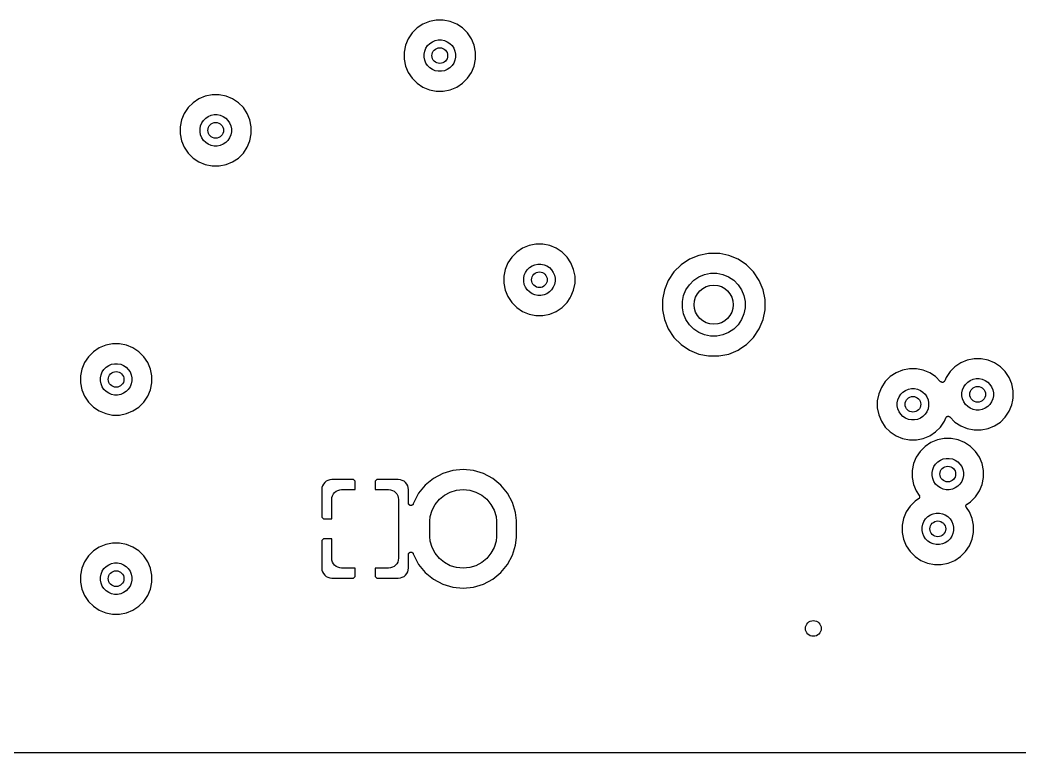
# Model space of a CAD drawing. Extents: x 1 to 139, y -76 to -1.
# Drawn here: x 88.99 to 114.49, y -75.56 to -56.88 of the extents above; entities that cross this region are included whole.
import ezdxf

# ---------------------------------------------------------------- set-up
doc = ezdxf.new("R2010")
doc.units = 0
doc.header["$MEASUREMENT"] = 0
doc.layers.add('BLACK', color=7, linetype='CONTINUOUS')

msp = doc.modelspace()

# ---------------------------------------------------------------- linework, layer by layer
at = {"layer": 'BLACK', "linetype": 'CONTINUOUS'}
for p, q in [((99.1162, -57.0797), (98.9897, -57.2062)), ((99.2649, -56.9803), (99.1162, -57.0797)), ((99.4301, -56.9119), (99.2649, -56.9803)), ((99.6056, -56.877), (99.4301, -56.9119)), ((99.7844, -56.877), (99.6056, -56.877)), ((99.9599, -56.9119), (99.7844, -56.877)), ((100.125, -56.9803), (99.9599, -56.9119)), ((100.274, -57.0797), (100.125, -56.9803)), ((100.4, -57.2062), (100.274, -57.0797)), ((98.8903, -57.3549), (98.8219, -57.5201)), ((98.9897, -57.2062), (98.8903, -57.3549)), ((100.5, -57.3549), (100.4, -57.2062)), ((100.568, -57.5201), (100.5, -57.3549)), ((98.8219, -57.5201), (98.787, -57.6956)), ((99.3104, -57.6683), (99.3405, -57.5955)), ((99.3405, -57.5955), (99.3843, -57.53)), ((99.3843, -57.53), (99.44, -57.4743)), ((99.44, -57.4743), (99.5055, -57.4305)), ((99.5055, -57.4305), (99.5783, -57.4004)), ((99.5783, -57.4004), (99.6556, -57.385)), ((99.6556, -57.385), (99.7344, -57.385)), ((99.7344, -57.385), (99.8117, -57.4004)), ((99.8117, -57.4004), (99.8845, -57.4305)), ((99.8845, -57.4305), (99.95, -57.4743)), ((99.95, -57.4743), (100.006, -57.53)), ((100.006, -57.53), (100.049, -57.5955)), ((100.049, -57.5955), (100.08, -57.6683)), ((100.603, -57.6956), (100.568, -57.5201)), ((98.787, -57.6956), (98.787, -57.8744)), ((98.787, -57.8744), (98.8219, -58.0499)), ((99.295, -57.7456), (99.3104, -57.6683)), ((99.295, -57.8244), (99.295, -57.7456)), ((99.3104, -57.9017), (99.295, -57.8244)), ((100.08, -57.6683), (100.095, -57.7456)), ((100.095, -57.8244), (100.08, -57.9017)), ((100.095, -57.7456), (100.095, -57.8244)), ((100.568, -58.0499), (100.603, -57.8744)), ((100.603, -57.8744), (100.603, -57.6956)), ((98.8219, -58.0499), (98.8903, -58.2151)), ((99.3405, -57.9745), (99.3104, -57.9017)), ((99.3843, -58.04), (99.3405, -57.9745)), ((99.44, -58.0957), (99.3843, -58.04)), ((99.5055, -58.1395), (99.44, -58.0957)), ((99.5783, -58.1696), (99.5055, -58.1395)), ((99.8845, -58.1395), (99.8117, -58.1696)), ((99.95, -58.0957), (99.8845, -58.1395)), ((100.006, -58.04), (99.95, -58.0957)), ((100.049, -57.9745), (100.006, -58.04)), ((100.08, -57.9017), (100.049, -57.9745)), ((100.5, -58.2151), (100.568, -58.0499)), ((98.8903, -58.2151), (98.9897, -58.3638)), ((98.9897, -58.3638), (99.1162, -58.4903)), ((99.6556, -58.185), (99.5783, -58.1696)), ((99.7344, -58.185), (99.6556, -58.185)), ((99.8117, -58.1696), (99.7344, -58.185)), ((100.274, -58.4903), (100.4, -58.3638)), ((100.4, -58.3638), (100.5, -58.2151)), ((99.1162, -58.4903), (99.2649, -58.5897)), ((99.2649, -58.5897), (99.4301, -58.6581)), ((99.9599, -58.6581), (100.125, -58.5897)), ((100.125, -58.5897), (100.274, -58.4903)), ((93.5499, -58.8853), (93.4012, -58.9847)), ((93.7151, -58.8169), (93.5499, -58.8853)), ((93.8906, -58.782), (93.7151, -58.8169)), ((94.0694, -58.782), (93.8906, -58.782)), ((94.2449, -58.8169), (94.0694, -58.782)), ((94.4101, -58.8853), (94.2449, -58.8169)), ((94.5588, -58.9847), (94.4101, -58.8853)), ((99.4301, -58.6581), (99.6056, -58.693)), ((99.6056, -58.693), (99.7844, -58.693)), ((99.7844, -58.693), (99.9599, -58.6581)), ((93.2747, -59.1112), (93.1753, -59.2599)), ((93.4012, -58.9847), (93.2747, -59.1112)), ((94.6853, -59.1112), (94.5588, -58.9847)), ((94.7847, -59.2599), (94.6853, -59.1112)), ((93.1753, -59.2599), (93.1069, -59.4251)), ((93.6693, -59.435), (93.725, -59.3793)), ((93.725, -59.3793), (93.7905, -59.3355)), ((93.7905, -59.3355), (93.8633, -59.3054)), ((93.8633, -59.3054), (93.9406, -59.29)), ((93.9406, -59.29), (94.0194, -59.29)), ((94.0194, -59.29), (94.0967, -59.3054)), ((94.0967, -59.3054), (94.1695, -59.3355)), ((94.1695, -59.3355), (94.235, -59.3793)), ((94.235, -59.3793), (94.2907, -59.435)), ((94.8531, -59.4251), (94.7847, -59.2599)), ((93.1069, -59.4251), (93.072, -59.6006)), ((93.072, -59.6006), (93.072, -59.7794)), ((93.58, -59.6506), (93.5954, -59.5733)), ((93.58, -59.7294), (93.58, -59.6506)), ((93.5954, -59.5733), (93.6255, -59.5005)), ((93.6255, -59.5005), (93.6693, -59.435)), ((94.2907, -59.435), (94.3345, -59.5005)), ((94.3345, -59.5005), (94.3646, -59.5733)), ((94.3646, -59.5733), (94.38, -59.6506)), ((94.38, -59.6506), (94.38, -59.7294)), ((94.888, -59.6006), (94.8531, -59.4251)), ((94.888, -59.7794), (94.888, -59.6006)), ((93.072, -59.7794), (93.1069, -59.9549)), ((93.5954, -59.8067), (93.58, -59.7294)), ((93.6255, -59.8795), (93.5954, -59.8067)), ((93.6693, -59.945), (93.6255, -59.8795)), ((94.3345, -59.8795), (94.2907, -59.945)), ((94.3646, -59.8067), (94.3345, -59.8795)), ((94.38, -59.7294), (94.3646, -59.8067)), ((94.8531, -59.9549), (94.888, -59.7794)), ((93.1069, -59.9549), (93.1753, -60.1201)), ((93.1753, -60.1201), (93.2747, -60.2688)), ((93.725, -60.0007), (93.6693, -59.945)), ((93.7905, -60.0445), (93.725, -60.0007)), ((93.8633, -60.0746), (93.7905, -60.0445)), ((93.9406, -60.09), (93.8633, -60.0746)), ((94.0194, -60.09), (93.9406, -60.09)), ((94.0967, -60.0746), (94.0194, -60.09)), ((94.1695, -60.0445), (94.0967, -60.0746)), ((94.235, -60.0007), (94.1695, -60.0445)), ((94.2907, -59.945), (94.235, -60.0007)), ((94.6853, -60.2688), (94.7847, -60.1201)), ((94.7847, -60.1201), (94.8531, -59.9549)), ((93.2747, -60.2688), (93.4012, -60.3953)), ((93.4012, -60.3953), (93.5499, -60.4947)), ((94.4101, -60.4947), (94.5588, -60.3953)), ((94.5588, -60.3953), (94.6853, -60.2688)), ((93.5499, -60.4947), (93.7151, -60.5631)), ((93.7151, -60.5631), (93.8906, -60.598)), ((93.8906, -60.598), (94.0694, -60.598)), ((94.0694, -60.598), (94.2449, -60.5631)), ((94.2449, -60.5631), (94.4101, -60.4947)), ((101.805, -62.6953), (101.656, -62.7947)), ((101.97, -62.6269), (101.805, -62.6953)), ((102.146, -62.592), (101.97, -62.6269)), ((102.324, -62.592), (102.146, -62.592)), ((102.5, -62.6269), (102.324, -62.592)), ((102.665, -62.6953), (102.5, -62.6269)), ((102.814, -62.7947), (102.665, -62.6953)), ((101.53, -62.9212), (101.43, -63.0699)), ((101.656, -62.7947), (101.53, -62.9212)), ((102.94, -62.9212), (102.814, -62.7947)), ((103.04, -63.0699), (102.94, -62.9212)), ((106.06, -62.9759), (105.846, -63.119)), ((106.298, -62.8773), (106.06, -62.9759)), ((106.551, -62.827), (106.298, -62.8773)), ((106.809, -62.827), (106.551, -62.827)), ((106.832, -62.8316), (106.809, -62.827)), ((107.062, -62.8773), (106.832, -62.8316)), ((107.3, -62.9759), (107.062, -62.8773)), ((107.514, -63.119), (107.3, -62.9759)), ((101.362, -63.2351), (101.327, -63.4106)), ((101.43, -63.0699), (101.362, -63.2351)), ((101.924, -63.245), (101.98, -63.1893)), ((101.98, -63.1893), (102.046, -63.1455)), ((102.046, -63.1455), (102.118, -63.1154)), ((102.118, -63.1154), (102.196, -63.1)), ((102.196, -63.1), (102.274, -63.1)), ((102.274, -63.1), (102.352, -63.1154)), ((102.352, -63.1154), (102.424, -63.1455)), ((102.424, -63.1455), (102.49, -63.1893)), ((102.49, -63.1893), (102.546, -63.245)), ((103.108, -63.2351), (103.04, -63.0699)), ((103.143, -63.4106), (103.108, -63.2351)), ((105.846, -63.119), (105.664, -63.3012)), ((107.696, -63.3012), (107.514, -63.119)), ((101.327, -63.4106), (101.327, -63.5894)), ((101.835, -63.4606), (101.85, -63.3833)), ((101.835, -63.5394), (101.835, -63.4606)), ((101.85, -63.3833), (101.881, -63.3105)), ((101.881, -63.3105), (101.924, -63.245)), ((102.546, -63.245), (102.589, -63.3105)), ((102.589, -63.3105), (102.62, -63.3833)), ((102.62, -63.3833), (102.635, -63.4606)), ((102.635, -63.4606), (102.635, -63.5394)), ((103.143, -63.5894), (103.143, -63.4106)), ((105.664, -63.3012), (105.521, -63.5154)), ((106.17, -63.5136), (106.301, -63.426)), ((106.301, -63.426), (106.447, -63.3657)), ((106.447, -63.3657), (106.601, -63.335)), ((106.601, -63.335), (106.759, -63.335)), ((106.759, -63.335), (106.913, -63.3657)), ((106.913, -63.3657), (107.059, -63.426)), ((107.059, -63.426), (107.19, -63.5136)), ((107.839, -63.5154), (107.696, -63.3012)), ((101.327, -63.5894), (101.362, -63.7649)), ((101.85, -63.6167), (101.835, -63.5394)), ((101.881, -63.6895), (101.85, -63.6167)), ((101.924, -63.755), (101.881, -63.6895)), ((102.589, -63.6895), (102.546, -63.755)), ((102.62, -63.6167), (102.589, -63.6895)), ((102.635, -63.5394), (102.62, -63.6167)), ((103.108, -63.7649), (103.143, -63.5894)), ((105.422, -63.7535), (105.372, -64.0062)), ((105.521, -63.5154), (105.422, -63.7535)), ((105.971, -63.7561), (106.059, -63.625)), ((106.059, -63.625), (106.17, -63.5136)), ((107.19, -63.5136), (107.301, -63.625)), ((107.301, -63.625), (107.389, -63.7561)), ((107.938, -63.7535), (107.839, -63.5154)), ((107.988, -64.0062), (107.938, -63.7535)), ((101.362, -63.7649), (101.43, -63.9301)), ((101.43, -63.9301), (101.53, -64.0788)), ((101.98, -63.8107), (101.924, -63.755)), ((102.046, -63.8545), (101.98, -63.8107)), ((102.118, -63.8846), (102.046, -63.8545)), ((102.196, -63.9), (102.118, -63.8846)), ((102.274, -63.9), (102.196, -63.9)), ((102.352, -63.8846), (102.274, -63.9)), ((102.424, -63.8545), (102.352, -63.8846)), ((102.49, -63.8107), (102.424, -63.8545)), ((102.546, -63.755), (102.49, -63.8107)), ((102.94, -64.0788), (103.017, -63.9646)), ((103.017, -63.9646), (103.04, -63.9301)), ((103.04, -63.9301), (103.108, -63.7649)), ((105.372, -64.0062), (105.372, -64.2638)), ((105.88, -64.0562), (105.911, -63.9016)), ((105.911, -63.9016), (105.971, -63.7561)), ((107.389, -63.7561), (107.449, -63.9016)), ((107.449, -63.9016), (107.48, -64.0562)), ((107.988, -64.2638), (107.988, -64.0062)), ((101.53, -64.0788), (101.656, -64.2053)), ((101.656, -64.2053), (101.805, -64.3047)), ((102.665, -64.3047), (102.814, -64.2053)), ((102.814, -64.2053), (102.94, -64.0788)), ((105.88, -64.2138), (105.88, -64.0562)), ((105.911, -64.3684), (105.88, -64.2138)), ((107.48, -64.2138), (107.449, -64.3684)), ((107.48, -64.0562), (107.48, -64.2138)), ((101.805, -64.3047), (101.97, -64.3731)), ((101.97, -64.3731), (102.146, -64.408)), ((102.146, -64.408), (102.324, -64.408)), ((102.324, -64.408), (102.5, -64.3731)), ((102.5, -64.3731), (102.665, -64.3047)), ((105.372, -64.2638), (105.422, -64.5165)), ((105.422, -64.5165), (105.521, -64.7546)), ((105.971, -64.5139), (105.911, -64.3684)), ((106.059, -64.645), (105.971, -64.5139)), ((107.389, -64.5139), (107.301, -64.645)), ((107.449, -64.3684), (107.389, -64.5139)), ((107.839, -64.7546), (107.938, -64.5165)), ((107.938, -64.5165), (107.988, -64.2638)), ((105.521, -64.7546), (105.664, -64.9688)), ((106.17, -64.7564), (106.059, -64.645)), ((106.301, -64.844), (106.17, -64.7564)), ((107.19, -64.7564), (107.059, -64.844)), ((107.301, -64.645), (107.19, -64.7564)), ((107.696, -64.9688), (107.839, -64.7546)), ((105.664, -64.9688), (105.846, -65.151)), ((106.447, -64.9043), (106.301, -64.844)), ((106.601, -64.935), (106.447, -64.9043)), ((106.759, -64.935), (106.601, -64.935)), ((106.913, -64.9043), (106.759, -64.935)), ((107.059, -64.844), (106.913, -64.9043)), ((107.514, -65.151), (107.696, -64.9688)), ((91.0099, -65.2353), (90.8612, -65.3347)), ((91.1751, -65.1669), (91.0099, -65.2353)), ((91.3506, -65.132), (91.1751, -65.1669)), ((91.5294, -65.132), (91.3506, -65.132)), ((91.7049, -65.1669), (91.5294, -65.132)), ((91.8701, -65.2353), (91.7049, -65.1669)), ((92.0188, -65.3347), (91.8701, -65.2353)), ((105.846, -65.151), (106.06, -65.2941)), ((107.3, -65.2941), (107.371, -65.2467)), ((107.371, -65.2466), (107.514, -65.151)), ((107.371, -65.2467), (107.371, -65.2466)), ((90.7347, -65.4612), (90.6353, -65.6099)), ((90.8612, -65.3347), (90.7347, -65.4612)), ((92.1453, -65.4612), (92.0188, -65.3347)), ((92.2447, -65.6099), (92.1453, -65.4612)), ((106.06, -65.2941), (106.298, -65.3927)), ((106.298, -65.3927), (106.551, -65.443)), ((106.551, -65.443), (106.809, -65.443)), ((106.809, -65.443), (107.062, -65.3927)), ((107.062, -65.3927), (107.3, -65.2941)), ((113.322, -65.513), (113.146, -65.5479)), ((113.5, -65.513), (113.322, -65.513)), ((113.676, -65.5479), (113.5, -65.513)), ((90.5669, -65.7751), (90.532, -65.9506)), ((90.6353, -65.6099), (90.5669, -65.7751)), ((91.0855, -65.8505), (91.1293, -65.785)), ((91.1293, -65.785), (91.185, -65.7293)), ((91.185, -65.7293), (91.2505, -65.6855)), ((91.2505, -65.6855), (91.3233, -65.6554)), ((91.3233, -65.6554), (91.4006, -65.64)), ((91.4006, -65.64), (91.4794, -65.64)), ((91.4794, -65.64), (91.5567, -65.6554)), ((91.5567, -65.6554), (91.6295, -65.6855)), ((91.6295, -65.6855), (91.695, -65.7293)), ((91.695, -65.7293), (91.7507, -65.785)), ((91.7507, -65.785), (91.7945, -65.8505)), ((92.3131, -65.7751), (92.2447, -65.6099)), ((92.348, -65.9506), (92.3131, -65.7751)), ((111.671, -65.767), (111.495, -65.8019)), ((111.849, -65.767), (111.671, -65.767)), ((112.025, -65.8019), (111.849, -65.767)), ((112.832, -65.7157), (112.706, -65.8422)), ((112.981, -65.6163), (112.832, -65.7157)), ((113.146, -65.5479), (112.981, -65.6163)), ((113.841, -65.6163), (113.676, -65.5479)), ((113.99, -65.7157), (113.841, -65.6163)), ((114.116, -65.8422), (113.99, -65.7157)), ((90.532, -65.9506), (90.532, -66.1294)), ((91.04, -66.0006), (91.0554, -65.9233)), ((91.04, -66.0794), (91.04, -66.0006)), ((91.0554, -65.9233), (91.0855, -65.8505)), ((91.7945, -65.8505), (91.8246, -65.9233)), ((91.8246, -65.9233), (91.84, -66.0006)), ((91.84, -66.0006), (91.84, -66.0794)), ((92.348, -66.1294), (92.348, -65.9506)), ((111.181, -65.9697), (111.055, -66.0962)), ((111.33, -65.8703), (111.181, -65.9697)), ((111.495, -65.8019), (111.33, -65.8703)), ((112.19, -65.8703), (112.025, -65.8019)), ((112.339, -65.9697), (112.19, -65.8703)), ((112.467, -66.0979), (112.339, -65.9697)), ((112.606, -65.9909), (112.571, -66.0773)), ((112.706, -65.8422), (112.606, -65.9909)), ((113.222, -66.0665), (113.294, -66.0364)), ((113.294, -66.0364), (113.372, -66.021)), ((113.372, -66.021), (113.45, -66.021)), ((113.45, -66.021), (113.528, -66.0364)), ((113.528, -66.0364), (113.6, -66.0665)), ((114.216, -65.9909), (114.116, -65.8422)), ((114.284, -66.1561), (114.216, -65.9909)), ((90.532, -66.1294), (90.5669, -66.3049)), ((91.0554, -66.1567), (91.04, -66.0794)), ((91.0855, -66.2295), (91.0554, -66.1567)), ((91.1293, -66.295), (91.0855, -66.2295)), ((91.185, -66.3507), (91.1293, -66.295)), ((91.7507, -66.295), (91.695, -66.3507)), ((91.7945, -66.2295), (91.7507, -66.295)), ((91.8246, -66.1567), (91.7945, -66.2295)), ((91.84, -66.0794), (91.8246, -66.1567)), ((92.3131, -66.3049), (92.348, -66.1294)), ((110.955, -66.2449), (110.887, -66.4101)), ((111.055, -66.0962), (110.955, -66.2449)), ((111.571, -66.3205), (111.643, -66.2904)), ((111.643, -66.2904), (111.721, -66.275)), ((111.721, -66.275), (111.799, -66.275)), ((111.799, -66.275), (111.877, -66.2904)), ((111.877, -66.2904), (111.949, -66.3205)), ((112.472, -66.1018), (112.467, -66.0979)), ((112.476, -66.1056), (112.472, -66.1018)), ((112.477, -66.1058), (112.476, -66.1056)), ((112.476, -66.1056), (112.476, -66.1056)), ((112.482, -66.1087), (112.477, -66.1058)), ((112.487, -66.1115), (112.482, -66.1087)), ((112.487, -66.1116), (112.487, -66.1115)), ((112.487, -66.1115), (112.487, -66.1115)), ((112.493, -66.1134), (112.487, -66.1116)), ((112.499, -66.1152), (112.493, -66.1134)), ((112.505, -66.1158), (112.499, -66.1152)), ((112.499, -66.1152), (112.499, -66.1152)), ((112.499, -66.1152), (112.499, -66.1152)), ((112.511, -66.1165), (112.505, -66.1158)), ((112.512, -66.1165), (112.511, -66.1165)), ((112.518, -66.1159), (112.512, -66.1165)), ((112.512, -66.1165), (112.512, -66.1165)), ((112.524, -66.1154), (112.518, -66.1159)), ((112.53, -66.1136), (112.524, -66.1153)), ((112.524, -66.1153), (112.524, -66.1153)), ((112.524, -66.1153), (112.524, -66.1154)), ((112.536, -66.1119), (112.53, -66.1136)), ((112.541, -66.109), (112.536, -66.1118)), ((112.536, -66.1118), (112.536, -66.1118)), ((112.536, -66.1118), (112.536, -66.1119)), ((112.547, -66.1062), (112.541, -66.109)), ((112.552, -66.1022), (112.547, -66.106)), ((112.547, -66.106), (112.547, -66.1061)), ((112.547, -66.1061), (112.547, -66.1062)), ((112.556, -66.0984), (112.552, -66.1022)), ((112.56, -66.0935), (112.556, -66.0982)), ((112.556, -66.0982), (112.556, -66.0983)), ((112.556, -66.0983), (112.556, -66.0984)), ((112.564, -66.0889), (112.56, -66.0935)), ((112.567, -66.0834), (112.564, -66.0887)), ((112.564, -66.0887), (112.564, -66.0888)), ((112.564, -66.0888), (112.564, -66.0889)), ((112.57, -66.0781), (112.567, -66.0834)), ((112.571, -66.0773), (112.57, -66.0778)), ((112.57, -66.0778), (112.57, -66.0778)), ((112.57, -66.0778), (112.57, -66.0778)), ((112.57, -66.0778), (112.57, -66.0781)), ((113.026, -66.3043), (113.057, -66.2315)), ((113.057, -66.2315), (113.1, -66.166)), ((113.1, -66.166), (113.156, -66.1103)), ((113.156, -66.1103), (113.222, -66.0665)), ((113.6, -66.0665), (113.666, -66.1103)), ((113.666, -66.1103), (113.722, -66.166)), ((113.722, -66.166), (113.765, -66.2315)), ((113.765, -66.2315), (113.796, -66.3043)), ((114.319, -66.3316), (114.284, -66.1561)), ((90.5669, -66.3049), (90.6353, -66.4701)), ((90.6353, -66.4701), (90.7347, -66.6188)), ((91.2505, -66.3945), (91.185, -66.3507)), ((91.3233, -66.4246), (91.2505, -66.3945)), ((91.4006, -66.44), (91.3233, -66.4246)), ((91.4794, -66.44), (91.4006, -66.44)), ((91.5567, -66.4246), (91.4794, -66.44)), ((91.6295, -66.3945), (91.5567, -66.4246)), ((91.695, -66.3507), (91.6295, -66.3945)), ((92.1453, -66.6188), (92.1953, -66.544)), ((92.1953, -66.544), (92.2447, -66.4701)), ((92.1953, -66.544), (92.1953, -66.544)), ((92.2447, -66.4701), (92.3131, -66.3049)), ((110.887, -66.4101), (110.852, -66.5856)), ((111.36, -66.6356), (111.375, -66.5583)), ((111.375, -66.5583), (111.406, -66.4855)), ((111.406, -66.4855), (111.449, -66.42)), ((111.449, -66.42), (111.505, -66.3643)), ((111.505, -66.3643), (111.571, -66.3205)), ((111.949, -66.3205), (112.015, -66.3643)), ((112.015, -66.3643), (112.071, -66.42)), ((112.071, -66.42), (112.114, -66.4855)), ((112.114, -66.4855), (112.145, -66.5583)), ((112.145, -66.5583), (112.16, -66.6356)), ((113.011, -66.3816), (113.026, -66.3043)), ((113.011, -66.4604), (113.011, -66.3816)), ((113.026, -66.5377), (113.011, -66.4604)), ((113.057, -66.6105), (113.026, -66.5377)), ((113.796, -66.5377), (113.765, -66.6105)), ((113.796, -66.3043), (113.811, -66.3816)), ((113.811, -66.4604), (113.796, -66.5377)), ((113.811, -66.3816), (113.811, -66.4604)), ((114.308, -66.5669), (114.319, -66.5104)), ((114.319, -66.5104), (114.319, -66.3316)), ((90.7347, -66.6188), (90.8612, -66.7453)), ((90.8612, -66.7453), (91.0099, -66.8447)), ((91.8701, -66.8447), (92.0188, -66.7453)), ((92.0188, -66.7453), (92.1453, -66.6188)), ((110.852, -66.5856), (110.852, -66.7644)), ((110.852, -66.7644), (110.887, -66.9399)), ((111.36, -66.7144), (111.36, -66.6356)), ((111.375, -66.7917), (111.36, -66.7144)), ((111.406, -66.8645), (111.375, -66.7917)), ((112.145, -66.7917), (112.114, -66.8645)), ((112.16, -66.7144), (112.145, -66.7917)), ((112.16, -66.6356), (112.16, -66.7144)), ((113.1, -66.676), (113.057, -66.6105)), ((113.156, -66.7317), (113.1, -66.676)), ((113.222, -66.7755), (113.156, -66.7317)), ((113.294, -66.8056), (113.222, -66.7755)), ((113.372, -66.821), (113.294, -66.8056)), ((113.528, -66.8056), (113.45, -66.821)), ((113.6, -66.7755), (113.528, -66.8056)), ((113.666, -66.7317), (113.6, -66.7755)), ((113.722, -66.676), (113.666, -66.7317)), ((113.765, -66.6105), (113.722, -66.676)), ((114.216, -66.8511), (114.284, -66.6859)), ((114.284, -66.6859), (114.308, -66.5669)), ((114.308, -66.5669), (114.308, -66.5669)), ((91.0099, -66.8447), (91.1751, -66.9131)), ((91.1751, -66.9131), (91.3506, -66.948)), ((91.3506, -66.948), (91.5294, -66.948)), ((91.5294, -66.948), (91.7049, -66.9131)), ((91.7049, -66.9131), (91.8701, -66.8447)), ((110.887, -66.9399), (110.955, -67.1051)), ((111.449, -66.93), (111.406, -66.8645)), ((111.505, -66.9857), (111.449, -66.93)), ((111.571, -67.0295), (111.505, -66.9857)), ((111.643, -67.0596), (111.571, -67.0295)), ((111.721, -67.075), (111.643, -67.0596)), ((111.877, -67.0596), (111.799, -67.075)), ((111.949, -67.0295), (111.877, -67.0596)), ((112.015, -66.9857), (111.949, -67.0295)), ((112.071, -66.93), (112.015, -66.9857)), ((112.114, -66.8645), (112.071, -66.93)), ((112.565, -67.1051), (112.6, -67.0187)), ((112.6, -67.0187), (112.601, -67.0182)), ((112.601, -67.0179), (112.604, -67.0126)), ((112.601, -67.0182), (112.601, -67.0179)), ((112.601, -67.0182), (112.601, -67.0182)), ((112.601, -67.0182), (112.601, -67.0182)), ((112.604, -67.0126), (112.607, -67.0073)), ((112.607, -67.007), (112.611, -67.0024)), ((112.607, -67.0072), (112.607, -67.007)), ((112.607, -67.0073), (112.607, -67.0072)), ((112.611, -67.0024), (112.615, -66.9978)), ((112.615, -66.9976), (112.619, -66.9938)), ((112.615, -66.9977), (112.615, -66.9976)), ((112.615, -66.9978), (112.615, -66.9977)), ((112.619, -66.9938), (112.624, -66.99)), ((112.624, -66.9898), (112.63, -66.987)), ((112.624, -66.9899), (112.624, -66.9898)), ((112.624, -66.99), (112.624, -66.9899)), ((112.63, -66.987), (112.635, -66.9842)), ((112.635, -66.9841), (112.641, -66.9824)), ((112.635, -66.9842), (112.635, -66.9841)), ((112.635, -66.9842), (112.635, -66.9842)), ((112.641, -66.9824), (112.647, -66.9807)), ((112.647, -66.9806), (112.653, -66.9801)), ((112.647, -66.9807), (112.647, -66.9806)), ((112.647, -66.9807), (112.647, -66.9807)), ((112.653, -66.9801), (112.659, -66.9795)), ((112.659, -66.9795), (112.659, -66.9795)), ((112.659, -66.9795), (112.66, -66.9795)), ((112.66, -66.9795), (112.666, -66.9802)), ((112.666, -66.9802), (112.672, -66.9808)), ((112.672, -66.9808), (112.672, -66.9808)), ((112.672, -66.9808), (112.672, -66.9808)), ((112.672, -66.9808), (112.678, -66.9826)), ((112.678, -66.9826), (112.684, -66.9844)), ((112.684, -66.9844), (112.684, -66.9845)), ((112.684, -66.9845), (112.684, -66.9845)), ((112.684, -66.9845), (112.689, -66.9873)), ((112.689, -66.9873), (112.694, -66.9902)), ((112.694, -66.9902), (112.695, -66.9904)), ((112.695, -66.9904), (112.695, -66.9904)), ((112.695, -66.9904), (112.699, -66.9943)), ((112.699, -66.9943), (112.704, -66.9981)), ((112.704, -66.9981), (112.832, -67.1263)), ((113.45, -66.821), (113.372, -66.821)), ((113.99, -67.1263), (114.116, -66.9998)), ((114.116, -66.9998), (114.216, -66.8511)), ((110.955, -67.1051), (111.055, -67.2538)), ((111.055, -67.2538), (111.181, -67.3803)), ((111.799, -67.075), (111.721, -67.075)), ((112.339, -67.3803), (112.465, -67.2538)), ((112.465, -67.2538), (112.565, -67.1051)), ((112.832, -67.1263), (112.981, -67.2257)), ((112.981, -67.2257), (113.146, -67.2941)), ((113.146, -67.2941), (113.322, -67.329)), ((113.5, -67.329), (113.676, -67.2941)), ((113.676, -67.2941), (113.841, -67.2257)), ((113.841, -67.2257), (113.99, -67.1263)), ((111.181, -67.3803), (111.33, -67.4797)), ((111.33, -67.4797), (111.495, -67.5481)), ((111.495, -67.5481), (111.671, -67.583)), ((111.849, -67.583), (112.025, -67.5481)), ((112.025, -67.5481), (112.19, -67.4797)), ((112.19, -67.4797), (112.339, -67.3803)), ((112.56, -67.545), (112.384, -67.5799)), ((112.738, -67.545), (112.56, -67.545)), ((112.914, -67.5799), (112.738, -67.545)), ((113.322, -67.329), (113.5, -67.329)), ((111.671, -67.583), (111.849, -67.583)), ((112.07, -67.7477), (111.944, -67.8742)), ((112.219, -67.6483), (112.07, -67.7477)), ((112.384, -67.5799), (112.219, -67.6483)), ((113.079, -67.6483), (112.914, -67.5799)), ((113.228, -67.7477), (113.079, -67.6483)), ((113.354, -67.8742), (113.228, -67.7477)), ((111.844, -68.0229), (111.776, -68.1881)), ((111.944, -67.8742), (111.844, -68.0229)), ((112.46, -68.0985), (112.532, -68.0684)), ((112.532, -68.0684), (112.61, -68.053)), ((112.61, -68.053), (112.688, -68.053)), ((112.688, -68.053), (112.766, -68.0684)), ((112.766, -68.0684), (112.838, -68.0985)), ((113.454, -68.0229), (113.354, -67.8742)), ((113.522, -68.1881), (113.454, -68.0229)), ((100.29, -68.3354), (100.024, -68.3616)), ((100.556, -68.3616), (100.29, -68.3354)), ((111.776, -68.1881), (111.741, -68.3636)), ((112.249, -68.4136), (112.264, -68.3363)), ((112.264, -68.3363), (112.295, -68.2635)), ((112.295, -68.2635), (112.338, -68.198)), ((112.338, -68.198), (112.394, -68.1423)), ((112.394, -68.1423), (112.46, -68.0985)), ((112.838, -68.0985), (112.904, -68.1423)), ((112.904, -68.1423), (112.96, -68.198)), ((112.96, -68.198), (113.003, -68.2635)), ((113.003, -68.2635), (113.034, -68.3363)), ((113.034, -68.3363), (113.049, -68.4136)), ((113.557, -68.3636), (113.522, -68.1881)), ((96.943, -68.5945), (96.8902, -68.5997)), ((97.4938, -68.5959), (96.943, -68.5945)), ((97.536, -68.6382), (97.4938, -68.5959)), ((98.0862, -68.5959), (98.044, -68.6382)), ((98.637, -68.5945), (98.0862, -68.5959)), ((98.6898, -68.5997), (98.637, -68.5945)), ((99.5319, -68.5654), (99.3251, -68.7351)), ((99.7678, -68.4393), (99.5319, -68.5654)), ((100.024, -68.3616), (99.7678, -68.4393)), ((100.812, -68.4393), (100.556, -68.3616)), ((101.048, -68.5654), (100.812, -68.4393)), ((101.255, -68.7351), (101.048, -68.5654)), ((111.741, -68.3636), (111.741, -68.5424)), ((111.741, -68.5424), (111.776, -68.7179)), ((112.249, -68.4924), (112.249, -68.4136)), ((112.264, -68.5697), (112.249, -68.4924)), ((112.295, -68.6425), (112.264, -68.5697)), ((113.034, -68.5697), (113.003, -68.6425)), ((113.049, -68.4924), (113.034, -68.5697)), ((113.049, -68.4136), (113.049, -68.4924)), ((113.522, -68.7179), (113.557, -68.5424)), ((113.557, -68.5424), (113.557, -68.3636)), ((96.6897, -68.8002), (96.6845, -68.853)), ((96.6845, -68.853), (96.6859, -69.5538)), ((96.7042, -68.7523), (96.6897, -68.8002)), ((96.7278, -68.7082), (96.7042, -68.7523)), ((96.7595, -68.6695), (96.7278, -68.7082)), ((96.7982, -68.6378), (96.7595, -68.6695)), ((96.8423, -68.6142), (96.7982, -68.6378)), ((96.8902, -68.5997), (96.8423, -68.6142)), ((97.1412, -68.8548), (97.19, -68.85)), ((97.19, -68.85), (97.536, -68.85)), ((97.536, -68.85), (97.536, -68.6382)), ((98.044, -68.6382), (98.044, -68.85)), ((98.044, -68.85), (98.39, -68.85)), ((98.39, -68.85), (98.4388, -68.8548)), ((98.7377, -68.6142), (98.6898, -68.5997)), ((98.7818, -68.6378), (98.7377, -68.6142)), ((98.8205, -68.6695), (98.7818, -68.6378)), ((98.8522, -68.7082), (98.8205, -68.6695)), ((98.8758, -68.7523), (98.8522, -68.7082)), ((98.8903, -68.8002), (98.8758, -68.7523)), ((98.8955, -68.853), (98.8903, -68.8002)), ((98.8948, -69.1929), (98.8955, -68.853)), ((99.3251, -68.7351), (99.1554, -68.9419)), ((100.123, -68.8623), (100.29, -68.8459)), ((100.29, -68.8459), (100.457, -68.8623)), ((101.425, -68.9419), (101.255, -68.7351)), ((111.776, -68.7179), (111.844, -68.8831)), ((112.338, -68.708), (112.295, -68.6425)), ((112.394, -68.7637), (112.338, -68.708)), ((112.46, -68.8075), (112.394, -68.7637)), ((112.532, -68.8376), (112.46, -68.8075)), ((112.61, -68.853), (112.532, -68.8376)), ((112.688, -68.853), (112.61, -68.853)), ((112.766, -68.8376), (112.688, -68.853)), ((112.838, -68.8075), (112.766, -68.8376)), ((112.904, -68.7637), (112.838, -68.8075)), ((112.96, -68.708), (112.904, -68.7637)), ((113.003, -68.6425), (112.96, -68.708)), ((113.454, -68.8831), (113.522, -68.7179)), ((96.94, -69.1), (96.9448, -69.0512)), ((96.94, -69.596), (96.94, -69.1)), ((96.9448, -69.0512), (96.959, -69.0043)), ((96.959, -69.0043), (96.9821, -68.9611)), ((96.9821, -68.9611), (97.0132, -68.9232)), ((97.0132, -68.9232), (97.0511, -68.8921)), ((97.0511, -68.8921), (97.0943, -68.869)), ((97.0943, -68.869), (97.1412, -68.8548)), ((98.4388, -68.8548), (98.4857, -68.869)), ((98.4857, -68.869), (98.5289, -68.8921)), ((98.5289, -68.8921), (98.5668, -68.9232)), ((98.5668, -68.9232), (98.5979, -68.9611)), ((98.5979, -68.9611), (98.621, -69.0043)), ((98.621, -69.0043), (98.6352, -69.0512)), ((98.6352, -69.0512), (98.64, -69.1)), ((98.64, -69.1), (98.64, -70.6)), ((99.1554, -68.9419), (99.0293, -69.1778)), ((99.5798, -69.2255), (99.6861, -69.0961)), ((99.6861, -69.0961), (99.8155, -68.9898)), ((99.8155, -68.9898), (99.9631, -68.9109)), ((99.9631, -68.9109), (100.123, -68.8623)), ((100.457, -68.8623), (100.617, -68.9109)), ((100.617, -68.9109), (100.765, -68.9898)), ((100.765, -68.9898), (100.894, -69.0961)), ((100.894, -69.0961), (101, -69.2255)), ((101.551, -69.1778), (101.425, -68.9419)), ((111.904, -69.0862), (111.816, -69.1447)), ((111.844, -68.8831), (111.921, -68.9982)), ((111.908, -69.0824), (111.904, -69.0862)), ((111.913, -69.0787), (111.908, -69.0824)), ((111.917, -69.0737), (111.913, -69.0784)), ((111.913, -69.0784), (111.913, -69.0785)), ((111.913, -69.0785), (111.913, -69.0787)), ((111.921, -69.0692), (111.917, -69.0737)), ((111.921, -68.9982), (111.921, -68.9985)), ((111.921, -68.9985), (111.921, -68.9985)), ((111.921, -68.9985), (111.921, -68.9985)), ((111.921, -68.9985), (111.922, -68.9989)), ((111.924, -69.0636), (111.921, -69.0688)), ((111.921, -69.0688), (111.921, -69.069)), ((111.921, -69.069), (111.921, -69.0692)), ((111.922, -68.9989), (111.924, -69.0041)), ((111.924, -69.0041), (111.927, -69.0095)), ((111.927, -69.0583), (111.924, -69.0636)), ((111.927, -69.0095), (111.927, -69.0097)), ((111.927, -69.0097), (111.927, -69.0099)), ((111.927, -69.0099), (111.929, -69.0155)), ((111.929, -69.0523), (111.927, -69.0579)), ((111.927, -69.0579), (111.927, -69.0581)), ((111.927, -69.0581), (111.927, -69.0583)), ((111.929, -69.0155), (111.931, -69.0214)), ((111.931, -69.0465), (111.929, -69.0523)), ((111.931, -69.0214), (111.931, -69.0216)), ((111.931, -69.0216), (111.931, -69.0218)), ((111.931, -69.0218), (111.931, -69.0277)), ((111.931, -69.0277), (111.932, -69.0337)), ((111.932, -69.0342), (111.931, -69.0401)), ((111.931, -69.0401), (111.931, -69.046)), ((111.931, -69.046), (111.931, -69.0463)), ((111.931, -69.0463), (111.931, -69.0465)), ((111.932, -69.0337), (111.932, -69.0339)), ((111.932, -69.0339), (111.932, -69.0342)), ((113.228, -69.1583), (113.354, -69.0318)), ((113.354, -69.0318), (113.454, -68.8831)), ((98.8951, -69.196), (98.8948, -69.1929)), ((98.8951, -69.1992), (98.8951, -69.196)), ((98.8957, -69.2022), (98.8951, -69.1992)), ((98.896, -69.2053), (98.8957, -69.2022)), ((98.8969, -69.2083), (98.896, -69.2053)), ((98.8975, -69.2113), (98.8969, -69.2083)), ((98.8987, -69.2142), (98.8975, -69.2113)), ((98.8996, -69.2171), (98.8987, -69.2142)), ((98.901, -69.2199), (98.8996, -69.2171)), ((98.9022, -69.2228), (98.901, -69.2199)), ((98.9039, -69.2254), (98.9022, -69.2228)), ((98.9053, -69.2281), (98.9039, -69.2254)), ((98.9073, -69.2305), (98.9053, -69.2281)), ((98.9091, -69.2331), (98.9073, -69.2305)), ((98.9112, -69.2353), (98.9091, -69.2331)), ((98.9132, -69.2377), (98.9112, -69.2353)), ((98.9156, -69.2397), (98.9132, -69.2377)), ((98.9178, -69.2419), (98.9156, -69.2397)), ((98.9203, -69.2437), (98.9178, -69.2419)), ((98.9227, -69.2456), (98.9203, -69.2437)), ((98.9254, -69.2471), (98.9227, -69.2456)), ((98.928, -69.2489), (98.9254, -69.2471)), ((98.9309, -69.2501), (98.928, -69.2489)), ((98.9336, -69.2515), (98.9309, -69.2501)), ((98.9366, -69.2525), (98.9336, -69.2515)), ((98.9395, -69.2537), (98.9366, -69.2525)), ((98.9425, -69.2543), (98.9395, -69.2537)), ((98.9454, -69.2552), (98.9425, -69.2543)), ((98.9485, -69.2556), (98.9454, -69.2552)), ((98.9516, -69.2562), (98.9485, -69.2556)), ((98.9547, -69.2562), (98.9516, -69.2562)), ((98.9577, -69.2566), (98.9547, -69.2562)), ((98.9609, -69.2563), (98.9577, -69.2566)), ((98.964, -69.2563), (98.9609, -69.2563)), ((98.967, -69.2557), (98.964, -69.2563)), ((98.9701, -69.2555), (98.967, -69.2557)), ((98.9731, -69.2546), (98.9701, -69.2555)), ((98.9762, -69.254), (98.9731, -69.2546)), ((98.979, -69.2529), (98.9762, -69.254)), ((98.982, -69.252), (98.979, -69.2529)), ((98.9848, -69.2505), (98.982, -69.252)), ((98.9877, -69.2494), (98.9848, -69.2505)), ((98.9902, -69.2477), (98.9877, -69.2494)), ((98.993, -69.2463), (98.9902, -69.2477)), ((98.9954, -69.2443), (98.993, -69.2463)), ((98.998, -69.2426), (98.9954, -69.2443)), ((99.0002, -69.2404), (98.998, -69.2426)), ((99.0026, -69.2385), (99.0002, -69.2404)), ((99.0047, -69.2361), (99.0026, -69.2385)), ((99.0069, -69.2339), (99.0047, -69.2361)), ((99.0086, -69.2314), (99.0069, -69.2339)), ((99.0106, -69.229), (99.0086, -69.2314)), ((99.0121, -69.2263), (99.0106, -69.229)), ((99.0139, -69.2237), (99.0121, -69.2263)), ((99.0151, -69.2209), (99.0139, -69.2237)), ((99.0166, -69.2182), (99.0151, -69.2209)), ((99.0176, -69.2152), (99.0166, -69.2182)), ((99.0188, -69.2123), (99.0176, -69.2152)), ((99.0191, -69.2115), (99.0188, -69.2123)), ((99.0293, -69.1778), (99.0191, -69.2115)), ((99.5009, -69.3731), (99.5798, -69.2255)), ((101, -69.2255), (101.079, -69.3731)), ((101.628, -69.4338), (101.551, -69.1778)), ((111.69, -69.2712), (111.59, -69.4199)), ((111.816, -69.1447), (111.69, -69.2712)), ((113.112, -69.2688), (113.113, -69.2628)), ((113.112, -69.2691), (113.112, -69.2688)), ((113.112, -69.2693), (113.112, -69.2691)), ((113.113, -69.2752), (113.112, -69.2693)), ((113.113, -69.2565), (113.115, -69.2508)), ((113.113, -69.2567), (113.113, -69.2565)), ((113.113, -69.257), (113.113, -69.2567)), ((113.113, -69.2628), (113.113, -69.257)), ((113.113, -69.2812), (113.113, -69.2752)), ((113.113, -69.2814), (113.113, -69.2812)), ((113.113, -69.2816), (113.113, -69.2814)), ((113.115, -69.2873), (113.113, -69.2816)), ((113.115, -69.2508), (113.117, -69.2451)), ((113.117, -69.2931), (113.115, -69.2873)), ((113.117, -69.2447), (113.12, -69.2394)), ((113.117, -69.2449), (113.117, -69.2447)), ((113.117, -69.2451), (113.117, -69.2449)), ((113.117, -69.2933), (113.117, -69.2931)), ((113.117, -69.2935), (113.117, -69.2933)), ((113.12, -69.2988), (113.117, -69.2935)), ((113.12, -69.2394), (113.123, -69.2342)), ((113.122, -69.3041), (113.12, -69.2988)), ((113.123, -69.3045), (113.122, -69.3041)), ((113.123, -69.2338), (113.127, -69.2293)), ((113.123, -69.234), (113.123, -69.2338)), ((113.123, -69.2342), (113.123, -69.234)), ((113.123, -69.3048), (113.123, -69.3045)), ((113.123, -69.3045), (113.123, -69.3045)), ((113.123, -69.3045), (113.123, -69.3045)), ((113.2, -69.4199), (113.123, -69.3048)), ((113.127, -69.2293), (113.131, -69.2246)), ((113.131, -69.2243), (113.136, -69.2206)), ((113.131, -69.2245), (113.131, -69.2243)), ((113.131, -69.2246), (113.131, -69.2245)), ((113.136, -69.2206), (113.14, -69.2168)), ((113.14, -69.2168), (113.228, -69.1583)), ((96.6859, -69.5538), (96.7282, -69.596)), ((96.7282, -69.596), (96.94, -69.596)), ((99.44, -69.6583), (99.4523, -69.5334)), ((99.4523, -69.5334), (99.5009, -69.3731)), ((101.079, -69.3731), (101.128, -69.5334)), ((101.128, -69.5334), (101.14, -69.6583)), ((101.648, -69.6333), (101.628, -69.4338)), ((111.522, -69.5851), (111.487, -69.7606)), ((111.59, -69.4199), (111.522, -69.5851)), ((112.041, -69.6605), (112.084, -69.595)), ((112.084, -69.595), (112.14, -69.5393)), ((112.14, -69.5393), (112.206, -69.4955)), ((112.206, -69.4955), (112.278, -69.4654)), ((112.278, -69.4654), (112.356, -69.45)), ((112.356, -69.45), (112.434, -69.45)), ((112.434, -69.45), (112.512, -69.4654)), ((112.512, -69.4654), (112.584, -69.4955)), ((112.584, -69.4955), (112.65, -69.5393)), ((112.65, -69.5393), (112.706, -69.595)), ((112.706, -69.595), (112.749, -69.6605)), ((113.268, -69.5851), (113.2, -69.4199)), ((113.303, -69.7606), (113.268, -69.5851)), ((99.44, -70.0417), (99.44, -69.6583)), ((101.14, -69.6583), (101.14, -70.0417)), ((101.648, -70.0667), (101.648, -69.6333)), ((111.487, -69.7606), (111.487, -69.9394)), ((111.995, -69.8106), (112.01, -69.7333)), ((111.995, -69.8894), (111.995, -69.8106)), ((112.01, -69.7333), (112.041, -69.6605)), ((112.749, -69.6605), (112.78, -69.7333)), ((112.78, -69.7333), (112.795, -69.8106)), ((112.795, -69.8106), (112.795, -69.8894)), ((113.303, -69.9394), (113.303, -69.7606)), ((96.7282, -70.104), (96.6859, -70.1462)), ((96.94, -70.104), (96.7282, -70.104)), ((96.94, -70.6), (96.94, -70.104)), ((99.4523, -70.1666), (99.44, -70.0417)), ((101.14, -70.0417), (101.128, -70.1666)), ((101.628, -70.2662), (101.648, -70.0667)), ((111.487, -69.9394), (111.522, -70.1149)), ((111.522, -70.1149), (111.59, -70.2801)), ((112.01, -69.9667), (111.995, -69.8894)), ((112.041, -70.0395), (112.01, -69.9667)), ((112.084, -70.105), (112.041, -70.0395)), ((112.14, -70.1607), (112.084, -70.105)), ((112.706, -70.105), (112.65, -70.1607)), ((112.749, -70.0395), (112.706, -70.105)), ((112.78, -69.9667), (112.749, -70.0395)), ((112.795, -69.8894), (112.78, -69.9667)), ((113.2, -70.2801), (113.268, -70.1149)), ((113.268, -70.1149), (113.303, -69.9394)), ((91.0099, -70.3153), (90.8612, -70.4147)), ((91.1751, -70.2469), (91.0099, -70.3153)), ((91.3506, -70.212), (91.1751, -70.2469)), ((91.5294, -70.212), (91.3506, -70.212)), ((91.7049, -70.2469), (91.5294, -70.212)), ((91.8701, -70.3153), (91.7049, -70.2469)), ((92.0188, -70.4147), (91.8701, -70.3153)), ((96.6859, -70.1462), (96.6845, -70.847)), ((99.5009, -70.3269), (99.4523, -70.1666)), ((99.5798, -70.4745), (99.5009, -70.3269)), ((101.079, -70.3269), (101, -70.4745)), ((101.128, -70.1666), (101.079, -70.3269)), ((101.551, -70.5222), (101.628, -70.2662)), ((111.59, -70.2801), (111.69, -70.4288)), ((112.206, -70.2045), (112.14, -70.1607)), ((112.278, -70.2346), (112.206, -70.2045)), ((112.356, -70.25), (112.278, -70.2346)), ((112.434, -70.25), (112.356, -70.25)), ((112.512, -70.2346), (112.434, -70.25)), ((112.584, -70.2045), (112.512, -70.2346)), ((112.65, -70.1607), (112.584, -70.2045)), ((113.1, -70.4288), (113.2, -70.2801)), ((90.7347, -70.5412), (90.6353, -70.6899)), ((90.8612, -70.4147), (90.7347, -70.5412)), ((92.1453, -70.5412), (92.0188, -70.4147)), ((92.2447, -70.6899), (92.1453, -70.5412)), ((96.9448, -70.6488), (96.94, -70.6)), ((98.64, -70.6), (98.6352, -70.6488)), ((98.8948, -70.5062), (98.8952, -70.5031)), ((98.8948, -70.5071), (98.8948, -70.5062)), ((98.8955, -70.847), (98.8948, -70.5071)), ((98.8952, -70.4999), (98.8958, -70.4969)), ((98.8952, -70.5031), (98.8952, -70.4999)), ((98.8958, -70.4969), (98.8962, -70.4939)), ((98.8962, -70.4939), (98.8971, -70.4909)), ((98.8971, -70.4909), (98.8978, -70.4878)), ((98.8978, -70.4878), (98.899, -70.485)), ((98.899, -70.485), (98.8999, -70.482)), ((98.8999, -70.482), (98.9014, -70.4793)), ((98.9014, -70.4793), (98.9026, -70.4764)), ((98.9026, -70.4764), (98.9044, -70.4739)), ((98.9044, -70.4739), (98.9058, -70.4712)), ((98.9058, -70.4712), (98.9078, -70.4688)), ((98.9078, -70.4688), (98.9096, -70.4662)), ((98.9096, -70.4662), (98.9118, -70.464)), ((98.9118, -70.464), (98.9138, -70.4617)), ((98.9138, -70.4617), (98.9162, -70.4597)), ((98.9162, -70.4597), (98.9185, -70.4575)), ((98.9185, -70.4575), (98.921, -70.4558)), ((98.921, -70.4558), (98.9234, -70.4539)), ((98.9234, -70.4539), (98.9262, -70.4524)), ((98.9262, -70.4524), (98.9288, -70.4507)), ((98.9288, -70.4507), (98.9317, -70.4495)), ((98.9317, -70.4495), (98.9344, -70.4481)), ((98.9344, -70.4481), (98.9374, -70.4472)), ((98.9374, -70.4472), (98.9403, -70.446)), ((98.9403, -70.446), (98.9433, -70.4455)), ((98.9433, -70.4455), (98.9463, -70.4446)), ((98.9463, -70.4446), (98.9494, -70.4443)), ((98.9494, -70.4443), (98.9525, -70.4437)), ((98.9525, -70.4437), (98.9556, -70.4437)), ((98.9556, -70.4437), (98.9586, -70.4434)), ((98.9586, -70.4434), (98.9617, -70.4438)), ((98.9617, -70.4438), (98.9649, -70.4438)), ((98.9649, -70.4438), (98.9679, -70.4444)), ((98.9679, -70.4444), (98.971, -70.4447)), ((98.971, -70.4447), (98.9739, -70.4456)), ((98.9739, -70.4456), (98.977, -70.4463)), ((98.977, -70.4463), (98.9799, -70.4474)), ((98.9799, -70.4474), (98.9828, -70.4483)), ((98.9828, -70.4483), (98.9856, -70.4498)), ((98.9856, -70.4498), (98.9884, -70.451)), ((98.9884, -70.451), (98.991, -70.4528)), ((98.991, -70.4528), (98.9937, -70.4542)), ((98.9937, -70.4542), (98.9961, -70.4562)), ((98.9961, -70.4562), (98.9987, -70.458)), ((98.9987, -70.458), (99.0009, -70.4601)), ((99.0009, -70.4601), (99.0033, -70.4621)), ((99.0033, -70.4621), (99.0053, -70.4645)), ((99.0053, -70.4645), (99.0075, -70.4667)), ((99.0075, -70.4667), (99.0092, -70.4693)), ((99.0092, -70.4693), (99.0111, -70.4717)), ((99.0111, -70.4717), (99.0126, -70.4744)), ((99.0126, -70.4744), (99.0143, -70.4771)), ((99.0143, -70.4771), (99.0155, -70.4799)), ((99.0155, -70.4799), (99.017, -70.4826)), ((99.017, -70.4826), (99.0179, -70.4856)), ((99.0179, -70.4856), (99.0191, -70.4885)), ((99.0191, -70.4885), (99.0293, -70.5222)), ((99.0293, -70.5222), (99.1554, -70.7581)), ((99.6861, -70.6039), (99.5798, -70.4745)), ((99.8155, -70.7102), (99.6861, -70.6039)), ((100.894, -70.6039), (100.765, -70.7102)), ((101, -70.4745), (100.894, -70.6039)), ((101.425, -70.7581), (101.551, -70.5222)), ((111.69, -70.4288), (111.816, -70.5553)), ((111.816, -70.5553), (111.965, -70.6547)), ((112.825, -70.6547), (112.974, -70.5553)), ((112.974, -70.5553), (113.1, -70.4288)), ((90.5669, -70.8551), (90.532, -71.0306)), ((90.6353, -70.6899), (90.5669, -70.8551)), ((91.0855, -70.9305), (91.1293, -70.865)), ((91.1293, -70.865), (91.185, -70.8093)), ((91.185, -70.8093), (91.2505, -70.7655)), ((91.2505, -70.7655), (91.3233, -70.7354)), ((91.3233, -70.7354), (91.4006, -70.72)), ((91.4006, -70.72), (91.4794, -70.72)), ((91.4794, -70.72), (91.5567, -70.7354)), ((91.5567, -70.7354), (91.6295, -70.7655)), ((91.6295, -70.7655), (91.695, -70.8093)), ((91.695, -70.8093), (91.7507, -70.865)), ((91.7507, -70.865), (91.7945, -70.9305)), ((92.3131, -70.8551), (92.2447, -70.6899)), ((92.3145, -70.8624), (92.3131, -70.8551)), ((92.348, -71.0306), (92.3145, -70.8624)), ((96.6845, -70.847), (96.6897, -70.8998)), ((96.959, -70.6957), (96.9448, -70.6488)), ((96.9821, -70.7389), (96.959, -70.6957)), ((97.0132, -70.7768), (96.9821, -70.7389)), ((97.0511, -70.8079), (97.0132, -70.7768)), ((97.0943, -70.831), (97.0511, -70.8079)), ((97.1412, -70.8452), (97.0943, -70.831)), ((97.19, -70.85), (97.1412, -70.8452)), ((97.536, -70.85), (97.19, -70.85)), ((97.536, -71.0618), (97.536, -70.85)), ((98.39, -70.85), (98.044, -70.85)), ((98.044, -70.85), (98.044, -71.0618)), ((98.4388, -70.8452), (98.39, -70.85)), ((98.4857, -70.831), (98.4388, -70.8452)), ((98.5289, -70.8079), (98.4857, -70.831)), ((98.5668, -70.7768), (98.5289, -70.8079)), ((98.5979, -70.7389), (98.5668, -70.7768)), ((98.621, -70.6957), (98.5979, -70.7389)), ((98.6352, -70.6488), (98.621, -70.6957)), ((98.8903, -70.8998), (98.8955, -70.847)), ((99.1554, -70.7581), (99.3251, -70.9649)), ((99.9631, -70.7891), (99.8155, -70.7102)), ((100.123, -70.8377), (99.9631, -70.7891)), ((100.29, -70.8541), (100.123, -70.8377)), ((100.457, -70.8377), (100.29, -70.8541)), ((100.617, -70.7891), (100.457, -70.8377)), ((100.765, -70.7102), (100.617, -70.7891)), ((101.255, -70.9649), (101.425, -70.7581)), ((111.965, -70.6547), (112.13, -70.7231)), ((112.13, -70.7231), (112.306, -70.758)), ((112.306, -70.758), (112.484, -70.758)), ((112.484, -70.758), (112.66, -70.7231)), ((112.66, -70.7231), (112.825, -70.6547)), ((90.532, -71.0306), (90.532, -71.2094)), ((91.04, -71.0806), (91.0554, -71.0033)), ((91.04, -71.1594), (91.04, -71.0806)), ((91.0554, -71.0033), (91.0855, -70.9305)), ((91.7945, -70.9305), (91.8246, -71.0033)), ((91.8246, -71.0033), (91.84, -71.0806)), ((91.84, -71.0806), (91.84, -71.1594)), ((92.348, -71.2094), (92.348, -71.0306)), ((96.6897, -70.8998), (96.7042, -70.9477)), ((96.7042, -70.9477), (96.7278, -70.9918)), ((96.7278, -70.9918), (96.7595, -71.0305)), ((96.7595, -71.0305), (96.7982, -71.0622)), ((96.7982, -71.0622), (96.8423, -71.0858)), ((96.8423, -71.0858), (96.8902, -71.1003)), ((96.8902, -71.1003), (96.943, -71.1055)), ((96.943, -71.1055), (97.4938, -71.1041)), ((97.4938, -71.1041), (97.536, -71.0618)), ((98.044, -71.0618), (98.0862, -71.1041)), ((98.0862, -71.1041), (98.637, -71.1055)), ((98.637, -71.1055), (98.6898, -71.1003)), ((98.6898, -71.1003), (98.7377, -71.0858)), ((98.7377, -71.0858), (98.7818, -71.0622)), ((98.7818, -71.0622), (98.8205, -71.0305)), ((98.8205, -71.0305), (98.8522, -70.9918)), ((98.8522, -70.9918), (98.8758, -70.9477)), ((98.8758, -70.9477), (98.8903, -70.8998)), ((99.3251, -70.9649), (99.5319, -71.1346)), ((99.5319, -71.1346), (99.7678, -71.2607)), ((100.812, -71.2607), (101.048, -71.1346)), ((101.048, -71.1346), (101.255, -70.9649)), ((90.532, -71.2094), (90.5669, -71.3849)), ((90.5669, -71.3849), (90.6353, -71.5501)), ((91.0554, -71.2367), (91.04, -71.1594)), ((91.0855, -71.3095), (91.0554, -71.2367)), ((91.1293, -71.375), (91.0855, -71.3095)), ((91.185, -71.4307), (91.1293, -71.375)), ((91.7507, -71.375), (91.695, -71.4307)), ((91.7945, -71.3095), (91.7507, -71.375)), ((91.8246, -71.2367), (91.7945, -71.3095)), ((91.84, -71.1594), (91.8246, -71.2367)), ((92.2447, -71.5501), (92.3131, -71.3849)), ((92.3131, -71.3849), (92.348, -71.2094)), ((99.7678, -71.2607), (100.024, -71.3384)), ((100.024, -71.3384), (100.29, -71.3646)), ((100.29, -71.3646), (100.556, -71.3384)), ((100.556, -71.3384), (100.812, -71.2607)), ((90.6353, -71.5501), (90.7347, -71.6988)), ((91.2505, -71.4745), (91.185, -71.4307)), ((91.3233, -71.5046), (91.2505, -71.4745)), ((91.4006, -71.52), (91.3233, -71.5046)), ((91.4794, -71.52), (91.4006, -71.52)), ((91.5567, -71.5046), (91.4794, -71.52)), ((91.6295, -71.4745), (91.5567, -71.5046)), ((91.695, -71.4307), (91.6295, -71.4745)), ((92.1453, -71.6988), (92.2447, -71.5501)), ((90.7347, -71.6988), (90.8612, -71.8253)), ((90.8612, -71.8253), (91.0099, -71.9247)), ((91.8701, -71.9247), (92.0188, -71.8253)), ((92.0188, -71.8253), (92.1453, -71.6988)), ((91.0099, -71.9247), (91.1751, -71.9931)), ((91.1751, -71.9931), (91.3506, -72.028)), ((91.3506, -72.028), (91.5294, -72.028)), ((91.5294, -72.028), (91.7049, -71.9931)), ((91.7049, -71.9931), (91.8701, -71.9247)), ((133.538, -75.565), (6.16231, -75.565))]:
    msp.add_line(p, q, dxfattribs=at)
at = {"layer": 'BLACK'}
for centre, radius in [((99.695, -57.785), 0.2), ((93.98, -59.69), 0.2), ((102.235, -63.5), 0.2), ((106.68, -64.135), 0.5), ((91.44, -66.04), 0.2), ((113.411, -66.421), 0.2), ((111.76, -66.675), 0.2), ((112.649, -68.453), 0.2), ((112.395, -69.85), 0.2), ((91.44, -71.12), 0.2), ((109.22, -72.39), 0.2)]:
    msp.add_circle(centre, radius, dxfattribs=at)

doc.saveas('drawing.dxf')
